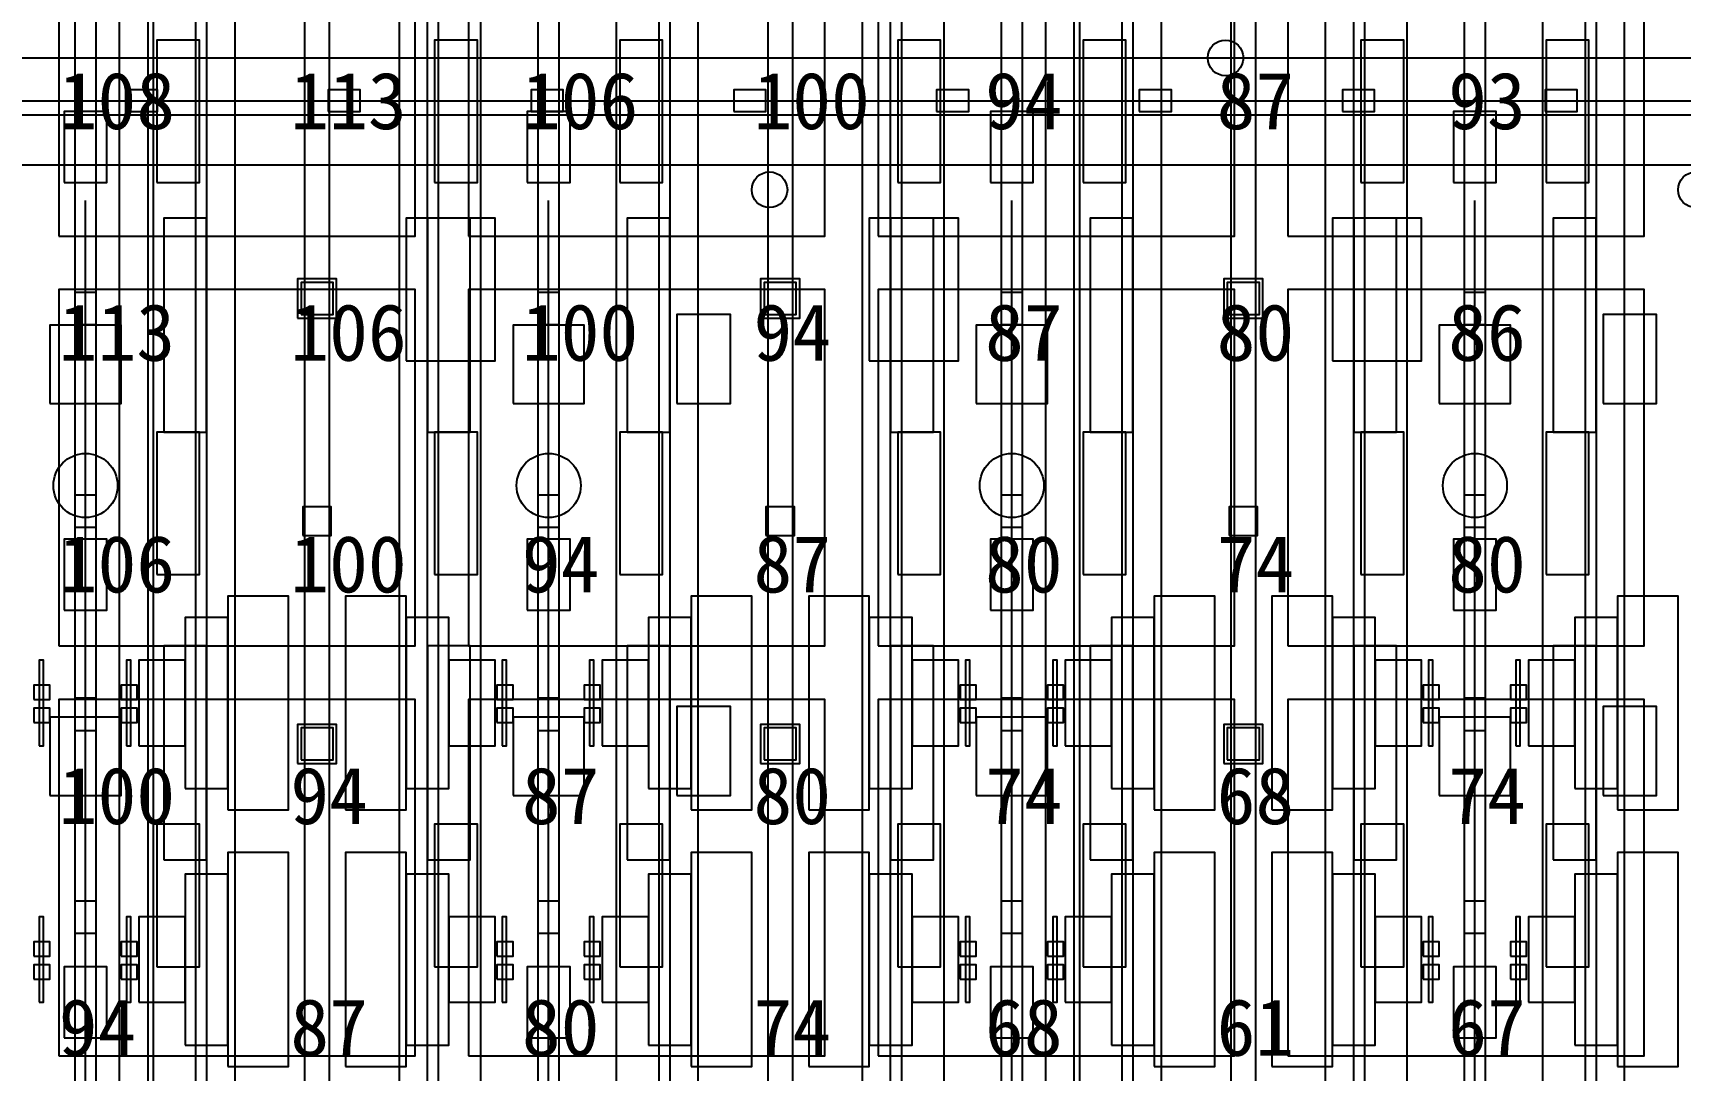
# Model space of a CAD drawing. Header units: metres. Extents: x -1640 to 1560, y -268 to 2338.
# Drawn here: x -119.22 to -72.99, y 2013.1 to 2042.2 of the extents above; entities that cross this region are included whole.
import ezdxf

# ---------------------------------------------------------------- set-up
doc = ezdxf.new("R2010")
doc.units = ezdxf.units.M
for name, color, linetype in [('1F_CHL', 4, 'Continuous'), ('1F_EHS_EXTINGUISHER_HYDRANT_CABINET_CONCEPT', 1, 'Continuous'), ('1F_PUMP', 2, 'Continuous'), ('1F_SCR', 3, 'Continuous'), ('1F_STRUCT_COLUMN', 8, 'Continuous'), ('2F_CSF_LATERAL_RACK_CONCEPT', 9, 'Continuous'), ('2F_RFG', 5, 'Continuous'), ('2F_STRUCT_COLUMN', 8, 'Continuous'), ('2F_VMB', 6, 'Continuous'), ('3F_CLEANROOM_OVERHEAD_PIPE_DUCT_CONCEPT', 9, 'Continuous'), ('3F_EHS_EGRESS_DIST_M', 2, 'Continuous'), ('3F_EHS_EXTINGUISHER_HYDRANT_CABINET_CONCEPT', 1, 'Continuous'), ('3F_EHS_GAS_DETECTOR', 6, 'Continuous'), ('3F_ETCH', 2, 'Continuous'), ('3F_FOUP', 5, 'Continuous'), ('3F_OHT', 9, 'Continuous'), ('3F_OHTV', 1, 'Continuous'), ('3F_STK', 3, 'Continuous'), ('3F_STRUCT_COLUMN', 8, 'Continuous'), ('3F_TBAR', 6, 'Continuous'), ('4F_FFU', 1, 'Continuous'), ('4F_STRUCT_PLENUM_TRUSS_CONCEPT', 9, 'Continuous'), ('5F_CHL', 4, 'Continuous'), ('5F_EHS_EXTINGUISHER_HYDRANT_CABINET_CONCEPT', 1, 'Continuous'), ('5F_PUMP', 2, 'Continuous'), ('5F_SCR', 3, 'Continuous'), ('5F_STRUCT_COLUMN', 8, 'Continuous'), ('6F_CSF_LATERAL_RACK_CONCEPT', 9, 'Continuous'), ('6F_RFG', 5, 'Continuous'), ('6F_STRUCT_COLUMN', 8, 'Continuous'), ('6F_VMB', 6, 'Continuous'), ('7F_CLEANROOM_OVERHEAD_PIPE_DUCT_CONCEPT', 9, 'Continuous'), ('7F_EHS_EGRESS_DIST_M', 2, 'Continuous'), ('7F_EHS_EXTINGUISHER_HYDRANT_CABINET_CONCEPT', 1, 'Continuous'), ('7F_EHS_GAS_DETECTOR', 6, 'Continuous'), ('7F_ETCH', 2, 'Continuous'), ('7F_FOUP', 5, 'Continuous'), ('7F_OHT', 9, 'Continuous'), ('7F_OHTV', 1, 'Continuous'), ('7F_STK', 3, 'Continuous'), ('7F_STRUCT_COLUMN', 8, 'Continuous'), ('7F_TBAR', 6, 'Continuous'), ('8F_FFU', 1, 'Continuous'), ('8F_STRUCT_PLENUM_TRUSS_CONCEPT', 9, 'Continuous'), ('EHS_TREATED_EXHAUST', 30, 'Continuous'), ('UTIL_GAS.BULK_CONCEPT', 2, 'Continuous'), ('UTIL_PCW.R_CONCEPT', 1, 'Continuous'), ('UTIL_PCW.S_CONCEPT', 6, 'Continuous')]:
    doc.layers.add(name, color=color, linetype=linetype)

msp = doc.modelspace()

# ---------------------------------------------------------------- linework, layer by layer
at = {"layer": '1F_CHL'}
for points in [[(-101.15, 2031.8), (-99.65, 2031.8), (-99.65, 2034.3), (-101.15, 2034.3)], [(-75.15, 2031.8), (-73.65, 2031.8), (-73.65, 2034.3), (-75.15, 2034.3)], [(-101.15, 2020.8), (-99.65, 2020.8), (-99.65, 2023.3), (-101.15, 2023.3)], [(-75.15, 2020.8), (-73.65, 2020.8), (-73.65, 2023.3), (-75.15, 2023.3)]]:
    msp.add_lwpolyline(points, close=True, dxfattribs=at)
at = {"layer": '1F_EHS_EXTINGUISHER_HYDRANT_CABINET_CONCEPT'}
msp.add_circle((-85.75, 2041.5), 0.5, dxfattribs=at)
at = {"layer": '1F_PUMP'}
for points in [[(-115.75, 2038), (-114.55, 2038), (-114.55, 2042), (-115.75, 2042)], [(-107.95, 2038), (-106.75, 2038), (-106.75, 2042), (-107.95, 2042)], [(-102.75, 2038), (-101.55, 2038), (-101.55, 2042), (-102.75, 2042)], [(-94.95, 2038), (-93.75, 2038), (-93.75, 2042), (-94.95, 2042)], [(-89.75, 2038), (-88.55, 2038), (-88.55, 2042), (-89.75, 2042)], [(-81.95, 2038), (-80.75, 2038), (-80.75, 2042), (-81.95, 2042)], [(-76.75, 2038), (-75.55, 2038), (-75.55, 2042), (-76.75, 2042)], [(-115.75, 2027), (-114.55, 2027), (-114.55, 2031), (-115.75, 2031)], [(-107.95, 2027), (-106.75, 2027), (-106.75, 2031), (-107.95, 2031)], [(-102.75, 2027), (-101.55, 2027), (-101.55, 2031), (-102.75, 2031)], [(-94.95, 2027), (-93.75, 2027), (-93.75, 2031), (-94.95, 2031)], [(-89.75, 2027), (-88.55, 2027), (-88.55, 2031), (-89.75, 2031)], [(-81.95, 2027), (-80.75, 2027), (-80.75, 2031), (-81.95, 2031)], [(-76.75, 2027), (-75.55, 2027), (-75.55, 2031), (-76.75, 2031)], [(-115.75, 2016), (-114.55, 2016), (-114.55, 2020), (-115.75, 2020)], [(-107.95, 2016), (-106.75, 2016), (-106.75, 2020), (-107.95, 2020)], [(-102.75, 2016), (-101.55, 2016), (-101.55, 2020), (-102.75, 2020)], [(-94.95, 2016), (-93.75, 2016), (-93.75, 2020), (-94.95, 2020)], [(-89.75, 2016), (-88.55, 2016), (-88.55, 2020), (-89.75, 2020)], [(-81.95, 2016), (-80.75, 2016), (-80.75, 2020), (-81.95, 2020)], [(-76.75, 2016), (-75.55, 2016), (-75.55, 2020), (-76.75, 2020)]]:
    msp.add_lwpolyline(points, close=True, dxfattribs=at)
at = {"layer": '1F_SCR'}
for points in [[(-118.75, 2031.8), (-116.75, 2031.8), (-116.75, 2034), (-118.75, 2034)], [(-105.75, 2031.8), (-103.75, 2031.8), (-103.75, 2034), (-105.75, 2034)], [(-92.75, 2031.8), (-90.75, 2031.8), (-90.75, 2034), (-92.75, 2034)], [(-79.75, 2031.8), (-77.75, 2031.8), (-77.75, 2034), (-79.75, 2034)], [(-118.75, 2020.8), (-116.75, 2020.8), (-116.75, 2023), (-118.75, 2023)], [(-105.75, 2020.8), (-103.75, 2020.8), (-103.75, 2023), (-105.75, 2023)], [(-92.75, 2020.8), (-90.75, 2020.8), (-90.75, 2023), (-92.75, 2023)], [(-79.75, 2020.8), (-77.75, 2020.8), (-77.75, 2023), (-79.75, 2023)]]:
    msp.add_lwpolyline(points, close=True, dxfattribs=at)
at = {"layer": '1F_STRUCT_COLUMN'}
for points in [[(-111.8, 2034.2), (-110.7, 2034.2), (-110.7, 2035.3), (-111.8, 2035.3)], [(-98.8, 2034.2), (-97.7, 2034.2), (-97.7, 2035.3), (-98.8, 2035.3)], [(-85.8, 2034.2), (-84.7, 2034.2), (-84.7, 2035.3), (-85.8, 2035.3)], [(-111.8, 2021.7), (-110.7, 2021.7), (-110.7, 2022.8), (-111.8, 2022.8)], [(-98.8, 2021.7), (-97.7, 2021.7), (-97.7, 2022.8), (-98.8, 2022.8)], [(-85.8, 2021.7), (-84.7, 2021.7), (-84.7, 2022.8), (-85.8, 2022.8)]]:
    msp.add_lwpolyline(points, close=True, dxfattribs=at)
at = {"layer": '2F_CSF_LATERAL_RACK_CONCEPT'}
for points in [[(-114.35, 1970), (-113.55, 1970), (-113.55, 2113), (-114.35, 2113)], [(-108.95, 1970), (-108.15, 1970), (-108.15, 2113), (-108.95, 2113)], [(-101.35, 1970), (-100.55, 1970), (-100.55, 2113), (-101.35, 2113)], [(-95.95, 1970), (-95.15, 1970), (-95.15, 2113), (-95.95, 2113)], [(-88.35, 1970), (-87.55, 1970), (-87.55, 2113), (-88.35, 2113)], [(-82.95, 1970), (-82.15, 1970), (-82.15, 2113), (-82.95, 2113)], [(-75.35, 1970), (-74.55, 1970), (-74.55, 2113), (-75.35, 2113)]]:
    msp.add_lwpolyline(points, close=True, dxfattribs=at)
at = {"layer": '2F_RFG'}
for points in [[(-115.55, 2031), (-114.35, 2031), (-114.35, 2037), (-115.55, 2037)], [(-108.15, 2031), (-106.95, 2031), (-106.95, 2037), (-108.15, 2037)], [(-102.55, 2031), (-101.35, 2031), (-101.35, 2037), (-102.55, 2037)], [(-95.15, 2031), (-93.95, 2031), (-93.95, 2037), (-95.15, 2037)], [(-89.55, 2031), (-88.35, 2031), (-88.35, 2037), (-89.55, 2037)], [(-82.15, 2031), (-80.95, 2031), (-80.95, 2037), (-82.15, 2037)], [(-76.55, 2031), (-75.35, 2031), (-75.35, 2037), (-76.55, 2037)], [(-115.55, 2019), (-114.35, 2019), (-114.35, 2025), (-115.55, 2025)], [(-108.15, 2019), (-106.95, 2019), (-106.95, 2025), (-108.15, 2025)], [(-102.55, 2019), (-101.35, 2019), (-101.35, 2025), (-102.55, 2025)], [(-95.15, 2019), (-93.95, 2019), (-93.95, 2025), (-95.15, 2025)], [(-89.55, 2019), (-88.35, 2019), (-88.35, 2025), (-89.55, 2025)], [(-82.15, 2019), (-80.95, 2019), (-80.95, 2025), (-82.15, 2025)], [(-76.55, 2019), (-75.35, 2019), (-75.35, 2025), (-76.55, 2025)]]:
    msp.add_lwpolyline(points, close=True, dxfattribs=at)
at = {"layer": '2F_STRUCT_COLUMN'}
for points in [[(-111.7, 2034.3), (-110.8, 2034.3), (-110.8, 2035.2), (-111.7, 2035.2)], [(-98.7, 2034.3), (-97.8, 2034.3), (-97.8, 2035.2), (-98.7, 2035.2)], [(-85.7, 2034.3), (-84.8, 2034.3), (-84.8, 2035.2), (-85.7, 2035.2)], [(-111.7, 2021.8), (-110.8, 2021.8), (-110.8, 2022.7), (-111.7, 2022.7)], [(-98.7, 2021.8), (-97.8, 2021.8), (-97.8, 2022.7), (-98.7, 2022.7)], [(-85.7, 2021.8), (-84.8, 2021.8), (-84.8, 2022.7), (-85.7, 2022.7)]]:
    msp.add_lwpolyline(points, close=True, dxfattribs=at)
at = {"layer": '2F_VMB'}
for points in [[(-118.35, 2038), (-117.15, 2038), (-117.15, 2040), (-118.35, 2040)], [(-105.35, 2038), (-104.15, 2038), (-104.15, 2040), (-105.35, 2040)], [(-92.35, 2038), (-91.15, 2038), (-91.15, 2040), (-92.35, 2040)], [(-79.35, 2038), (-78.15, 2038), (-78.15, 2040), (-79.35, 2040)], [(-118.35, 2026), (-117.15, 2026), (-117.15, 2028), (-118.35, 2028)], [(-105.35, 2026), (-104.15, 2026), (-104.15, 2028), (-105.35, 2028)], [(-92.35, 2026), (-91.15, 2026), (-91.15, 2028), (-92.35, 2028)], [(-79.35, 2026), (-78.15, 2026), (-78.15, 2028), (-79.35, 2028)], [(-118.35, 2014), (-117.15, 2014), (-117.15, 2016), (-118.35, 2016)], [(-105.35, 2014), (-104.15, 2014), (-104.15, 2016), (-105.35, 2016)], [(-92.35, 2014), (-91.15, 2014), (-91.15, 2016), (-92.35, 2016)], [(-79.35, 2014), (-78.15, 2014), (-78.15, 2016), (-79.35, 2016)]]:
    msp.add_lwpolyline(points, close=True, dxfattribs=at)
at = {"layer": '3F_CLEANROOM_OVERHEAD_PIPE_DUCT_CONCEPT'}
for points in [[(-115.85, 1969), (-114.65, 1969), (-114.65, 2114), (-115.85, 2114)], [(-107.85, 1969), (-106.65, 1969), (-106.65, 2114), (-107.85, 2114)], [(-102.85, 1969), (-101.65, 1969), (-101.65, 2114), (-102.85, 2114)], [(-94.85, 1969), (-93.65, 1969), (-93.65, 2114), (-94.85, 2114)], [(-89.85, 1969), (-88.65, 1969), (-88.65, 2114), (-89.85, 2114)], [(-81.85, 1969), (-80.65, 1969), (-80.65, 2114), (-81.85, 2114)], [(-76.85, 1969), (-75.65, 1969), (-75.65, 2114), (-76.85, 2114)]]:
    msp.add_lwpolyline(points, close=True, dxfattribs=at)
at = {"layer": '3F_EHS_EXTINGUISHER_HYDRANT_CABINET_CONCEPT'}
for centre in [(-98.55, 2037.8), (-72.55, 2037.8)]:
    msp.add_circle(centre, 0.5, dxfattribs=at)
at = {"layer": '3F_EHS_GAS_DETECTOR'}
for centre in [(-117.75, 2029.5), (-104.75, 2029.5), (-91.75, 2029.5), (-78.75, 2029.5)]:
    msp.add_circle(centre, 0.9, dxfattribs=at)
at = {"layer": '3F_ETCH'}
for points in [[(-113.75, 2020.4), (-112.05, 2020.4), (-112.05, 2026.4), (-113.75, 2026.4)], [(-110.45, 2020.4), (-108.75, 2020.4), (-108.75, 2026.4), (-110.45, 2026.4)], [(-100.75, 2020.4), (-99.05, 2020.4), (-99.05, 2026.4), (-100.75, 2026.4)], [(-97.45, 2020.4), (-95.75, 2020.4), (-95.75, 2026.4), (-97.45, 2026.4)], [(-87.75, 2020.4), (-86.05, 2020.4), (-86.05, 2026.4), (-87.75, 2026.4)], [(-84.45, 2020.4), (-82.75, 2020.4), (-82.75, 2026.4), (-84.45, 2026.4)], [(-74.75, 2020.4), (-73.05, 2020.4), (-73.05, 2026.4), (-74.75, 2026.4)], [(-114.95, 2021), (-113.75, 2021), (-113.75, 2025.8), (-114.95, 2025.8)], [(-108.75, 2021), (-107.55, 2021), (-107.55, 2025.8), (-108.75, 2025.8)], [(-101.95, 2021), (-100.75, 2021), (-100.75, 2025.8), (-101.95, 2025.8)], [(-95.75, 2021), (-94.55, 2021), (-94.55, 2025.8), (-95.75, 2025.8)], [(-88.95, 2021), (-87.75, 2021), (-87.75, 2025.8), (-88.95, 2025.8)], [(-82.75, 2021), (-81.55, 2021), (-81.55, 2025.8), (-82.75, 2025.8)], [(-75.95, 2021), (-74.75, 2021), (-74.75, 2025.8), (-75.95, 2025.8)], [(-116.25, 2022.2), (-114.95, 2022.2), (-114.95, 2024.6), (-116.25, 2024.6)], [(-107.55, 2022.2), (-106.25, 2022.2), (-106.25, 2024.6), (-107.55, 2024.6)], [(-103.25, 2022.2), (-101.95, 2022.2), (-101.95, 2024.6), (-103.25, 2024.6)], [(-94.55, 2022.2), (-93.25, 2022.2), (-93.25, 2024.6), (-94.55, 2024.6)], [(-90.25, 2022.2), (-88.95, 2022.2), (-88.95, 2024.6), (-90.25, 2024.6)], [(-81.55, 2022.2), (-80.25, 2022.2), (-80.25, 2024.6), (-81.55, 2024.6)], [(-77.25, 2022.2), (-75.95, 2022.2), (-75.95, 2024.6), (-77.25, 2024.6)], [(-113.75, 2013.2), (-112.05, 2013.2), (-112.05, 2019.2), (-113.75, 2019.2)], [(-110.45, 2013.2), (-108.75, 2013.2), (-108.75, 2019.2), (-110.45, 2019.2)], [(-100.75, 2013.2), (-99.05, 2013.2), (-99.05, 2019.2), (-100.75, 2019.2)], [(-97.45, 2013.2), (-95.75, 2013.2), (-95.75, 2019.2), (-97.45, 2019.2)], [(-87.75, 2013.2), (-86.05, 2013.2), (-86.05, 2019.2), (-87.75, 2019.2)], [(-84.45, 2013.2), (-82.75, 2013.2), (-82.75, 2019.2), (-84.45, 2019.2)], [(-74.75, 2013.2), (-73.05, 2013.2), (-73.05, 2019.2), (-74.75, 2019.2)], [(-114.95, 2013.8), (-113.75, 2013.8), (-113.75, 2018.6), (-114.95, 2018.6)], [(-108.75, 2013.8), (-107.55, 2013.8), (-107.55, 2018.6), (-108.75, 2018.6)], [(-101.95, 2013.8), (-100.75, 2013.8), (-100.75, 2018.6), (-101.95, 2018.6)], [(-95.75, 2013.8), (-94.55, 2013.8), (-94.55, 2018.6), (-95.75, 2018.6)], [(-88.95, 2013.8), (-87.75, 2013.8), (-87.75, 2018.6), (-88.95, 2018.6)], [(-82.75, 2013.8), (-81.55, 2013.8), (-81.55, 2018.6), (-82.75, 2018.6)], [(-75.95, 2013.8), (-74.75, 2013.8), (-74.75, 2018.6), (-75.95, 2018.6)], [(-116.25, 2015), (-114.95, 2015), (-114.95, 2017.4), (-116.25, 2017.4)], [(-107.55, 2015), (-106.25, 2015), (-106.25, 2017.4), (-107.55, 2017.4)], [(-103.25, 2015), (-101.95, 2015), (-101.95, 2017.4), (-103.25, 2017.4)], [(-94.55, 2015), (-93.25, 2015), (-93.25, 2017.4), (-94.55, 2017.4)], [(-90.25, 2015), (-88.95, 2015), (-88.95, 2017.4), (-90.25, 2017.4)], [(-81.55, 2015), (-80.25, 2015), (-80.25, 2017.4), (-81.55, 2017.4)], [(-77.25, 2015), (-75.95, 2015), (-75.95, 2017.4), (-77.25, 2017.4)]]:
    msp.add_lwpolyline(points, close=True, dxfattribs=at)
at = {"layer": '3F_FOUP'}
for points in [[(-119.2, 2023.5), (-118.75, 2023.5), (-118.75, 2023.9), (-119.2, 2023.9)], [(-116.75, 2023.5), (-116.3, 2023.5), (-116.3, 2023.9), (-116.75, 2023.9)], [(-106.2, 2023.5), (-105.75, 2023.5), (-105.75, 2023.9), (-106.2, 2023.9)], [(-103.75, 2023.5), (-103.3, 2023.5), (-103.3, 2023.9), (-103.75, 2023.9)], [(-93.2, 2023.5), (-92.75, 2023.5), (-92.75, 2023.9), (-93.2, 2023.9)], [(-90.75, 2023.5), (-90.3, 2023.5), (-90.3, 2023.9), (-90.75, 2023.9)], [(-80.2, 2023.5), (-79.75, 2023.5), (-79.75, 2023.9), (-80.2, 2023.9)], [(-77.75, 2023.5), (-77.3, 2023.5), (-77.3, 2023.9), (-77.75, 2023.9)], [(-119.2, 2022.85), (-118.75, 2022.85), (-118.75, 2023.25), (-119.2, 2023.25)], [(-116.75, 2022.85), (-116.3, 2022.85), (-116.3, 2023.25), (-116.75, 2023.25)], [(-106.2, 2022.85), (-105.75, 2022.85), (-105.75, 2023.25), (-106.2, 2023.25)], [(-103.75, 2022.85), (-103.3, 2022.85), (-103.3, 2023.25), (-103.75, 2023.25)], [(-93.2, 2022.85), (-92.75, 2022.85), (-92.75, 2023.25), (-93.2, 2023.25)], [(-90.75, 2022.85), (-90.3, 2022.85), (-90.3, 2023.25), (-90.75, 2023.25)], [(-80.2, 2022.85), (-79.75, 2022.85), (-79.75, 2023.25), (-80.2, 2023.25)], [(-77.75, 2022.85), (-77.3, 2022.85), (-77.3, 2023.25), (-77.75, 2023.25)], [(-119.2, 2016.3), (-118.75, 2016.3), (-118.75, 2016.7), (-119.2, 2016.7)], [(-116.75, 2016.3), (-116.3, 2016.3), (-116.3, 2016.7), (-116.75, 2016.7)], [(-106.2, 2016.3), (-105.75, 2016.3), (-105.75, 2016.7), (-106.2, 2016.7)], [(-103.75, 2016.3), (-103.3, 2016.3), (-103.3, 2016.7), (-103.75, 2016.7)], [(-93.2, 2016.3), (-92.75, 2016.3), (-92.75, 2016.7), (-93.2, 2016.7)], [(-90.75, 2016.3), (-90.3, 2016.3), (-90.3, 2016.7), (-90.75, 2016.7)], [(-80.2, 2016.3), (-79.75, 2016.3), (-79.75, 2016.7), (-80.2, 2016.7)], [(-77.75, 2016.3), (-77.3, 2016.3), (-77.3, 2016.7), (-77.75, 2016.7)], [(-119.2, 2015.65), (-118.75, 2015.65), (-118.75, 2016.05), (-119.2, 2016.05)], [(-116.75, 2015.65), (-116.3, 2015.65), (-116.3, 2016.05), (-116.75, 2016.05)], [(-106.2, 2015.65), (-105.75, 2015.65), (-105.75, 2016.05), (-106.2, 2016.05)], [(-103.75, 2015.65), (-103.3, 2015.65), (-103.3, 2016.05), (-103.75, 2016.05)], [(-93.2, 2015.65), (-92.75, 2015.65), (-92.75, 2016.05), (-93.2, 2016.05)], [(-90.75, 2015.65), (-90.3, 2015.65), (-90.3, 2016.05), (-90.75, 2016.05)], [(-80.2, 2015.65), (-79.75, 2015.65), (-79.75, 2016.05), (-80.2, 2016.05)], [(-77.75, 2015.65), (-77.3, 2015.65), (-77.3, 2016.05), (-77.75, 2016.05)]]:
    msp.add_lwpolyline(points, close=True, dxfattribs=at)
at = {"layer": '3F_OHT'}
for p, q in [((-221.5, 2040.3), (-1, 2040.3)), ((-117.75, 1969), (-117.75, 2037.5)), ((-104.75, 1969), (-104.75, 2037.5)), ((-91.75, 1969), (-91.75, 2037.5)), ((-78.75, 1969), (-78.75, 2037.5))]:
    msp.add_line(p, q, dxfattribs=at)
at = {"layer": '3F_OHTV'}
for points in [[(-116.63, 2040), (-115.73, 2040), (-115.73, 2040.6), (-116.63, 2040.6)], [(-110.94, 2040), (-110.04, 2040), (-110.04, 2040.6), (-110.94, 2040.6)], [(-105.24, 2040), (-104.34, 2040), (-104.34, 2040.6), (-105.24, 2040.6)], [(-99.55, 2040), (-98.65, 2040), (-98.65, 2040.6), (-99.55, 2040.6)], [(-93.86, 2040), (-92.96, 2040), (-92.96, 2040.6), (-93.86, 2040.6)], [(-88.17, 2040), (-87.27, 2040), (-87.27, 2040.6), (-88.17, 2040.6)], [(-82.47, 2040), (-81.57, 2040), (-81.57, 2040.6), (-82.47, 2040.6)], [(-76.78, 2040), (-75.88, 2040), (-75.88, 2040.6), (-76.78, 2040.6)], [(-118.05, 2034.02), (-117.45, 2034.02), (-117.45, 2034.92), (-118.05, 2034.92)], [(-105.05, 2034.02), (-104.45, 2034.02), (-104.45, 2034.92), (-105.05, 2034.92)], [(-92.05, 2034.02), (-91.45, 2034.02), (-91.45, 2034.92), (-92.05, 2034.92)], [(-79.05, 2034.02), (-78.45, 2034.02), (-78.45, 2034.92), (-79.05, 2034.92)], [(-118.05, 2028.33), (-117.45, 2028.33), (-117.45, 2029.23), (-118.05, 2029.23)], [(-105.05, 2028.33), (-104.45, 2028.33), (-104.45, 2029.23), (-105.05, 2029.23)], [(-92.05, 2028.33), (-91.45, 2028.33), (-91.45, 2029.23), (-92.05, 2029.23)], [(-79.05, 2028.33), (-78.45, 2028.33), (-78.45, 2029.23), (-79.05, 2029.23)], [(-118.05, 2022.63), (-117.45, 2022.63), (-117.45, 2023.53), (-118.05, 2023.53)], [(-105.05, 2022.63), (-104.45, 2022.63), (-104.45, 2023.53), (-105.05, 2023.53)], [(-92.05, 2022.63), (-91.45, 2022.63), (-91.45, 2023.53), (-92.05, 2023.53)], [(-79.05, 2022.63), (-78.45, 2022.63), (-78.45, 2023.53), (-79.05, 2023.53)], [(-118.05, 2016.94), (-117.45, 2016.94), (-117.45, 2017.84), (-118.05, 2017.84)], [(-105.05, 2016.94), (-104.45, 2016.94), (-104.45, 2017.84), (-105.05, 2017.84)], [(-92.05, 2016.94), (-91.45, 2016.94), (-91.45, 2017.84), (-92.05, 2017.84)], [(-79.05, 2016.94), (-78.45, 2016.94), (-78.45, 2017.84), (-79.05, 2017.84)]]:
    msp.add_lwpolyline(points, close=True, dxfattribs=at)
at = {"layer": '3F_STK'}
for points in [[(-108.75, 2033), (-106.25, 2033), (-106.25, 2037), (-108.75, 2037)], [(-95.75, 2033), (-93.25, 2033), (-93.25, 2037), (-95.75, 2037)], [(-82.75, 2033), (-80.25, 2033), (-80.25, 2037), (-82.75, 2037)]]:
    msp.add_lwpolyline(points, close=True, dxfattribs=at)
at = {"layer": '3F_STRUCT_COLUMN'}
for points in [[(-111.65, 2028.1), (-110.85, 2028.1), (-110.85, 2028.9), (-111.65, 2028.9)], [(-98.65, 2028.1), (-97.85, 2028.1), (-97.85, 2028.9), (-98.65, 2028.9)], [(-85.65, 2028.1), (-84.85, 2028.1), (-84.85, 2028.9), (-85.65, 2028.9)]]:
    msp.add_lwpolyline(points, close=True, dxfattribs=at)
at = {"layer": '3F_TBAR'}
for points in [[(-119.05, 2022.2), (-118.93, 2022.2), (-118.93, 2024.6), (-119.05, 2024.6)], [(-116.6, 2022.2), (-116.48, 2022.2), (-116.48, 2024.6), (-116.6, 2024.6)], [(-106.05, 2022.2), (-105.93, 2022.2), (-105.93, 2024.6), (-106.05, 2024.6)], [(-103.6, 2022.2), (-103.48, 2022.2), (-103.48, 2024.6), (-103.6, 2024.6)], [(-93.05, 2022.2), (-92.93, 2022.2), (-92.93, 2024.6), (-93.05, 2024.6)], [(-90.6, 2022.2), (-90.48, 2022.2), (-90.48, 2024.6), (-90.6, 2024.6)], [(-80.05, 2022.2), (-79.93, 2022.2), (-79.93, 2024.6), (-80.05, 2024.6)], [(-77.6, 2022.2), (-77.48, 2022.2), (-77.48, 2024.6), (-77.6, 2024.6)], [(-119.05, 2015), (-118.93, 2015), (-118.93, 2017.4), (-119.05, 2017.4)], [(-116.6, 2015), (-116.48, 2015), (-116.48, 2017.4), (-116.6, 2017.4)], [(-106.05, 2015), (-105.93, 2015), (-105.93, 2017.4), (-106.05, 2017.4)], [(-103.6, 2015), (-103.48, 2015), (-103.48, 2017.4), (-103.6, 2017.4)], [(-93.05, 2015), (-92.93, 2015), (-92.93, 2017.4), (-93.05, 2017.4)], [(-90.6, 2015), (-90.48, 2015), (-90.48, 2017.4), (-90.6, 2017.4)], [(-80.05, 2015), (-79.93, 2015), (-79.93, 2017.4), (-80.05, 2017.4)], [(-77.6, 2015), (-77.48, 2015), (-77.48, 2017.4), (-77.6, 2017.4)]]:
    msp.add_lwpolyline(points, close=True, dxfattribs=at)
at = {"layer": '4F_FFU'}
for points in [[(-118.5, 2036.5), (-108.5, 2036.5), (-108.5, 2046.5), (-118.5, 2046.5)], [(-107, 2036.5), (-97, 2036.5), (-97, 2046.5), (-107, 2046.5)], [(-95.5, 2036.5), (-85.5, 2036.5), (-85.5, 2046.5), (-95.5, 2046.5)], [(-84, 2036.5), (-74, 2036.5), (-74, 2046.5), (-84, 2046.5)], [(-118.5, 2025), (-108.5, 2025), (-108.5, 2035), (-118.5, 2035)], [(-107, 2025), (-97, 2025), (-97, 2035), (-107, 2035)], [(-95.5, 2025), (-85.5, 2025), (-85.5, 2035), (-95.5, 2035)], [(-84, 2025), (-74, 2025), (-74, 2035), (-84, 2035)], [(-118.5, 2013.5), (-108.5, 2013.5), (-108.5, 2023.5), (-118.5, 2023.5)], [(-107, 2013.5), (-97, 2013.5), (-97, 2023.5), (-107, 2023.5)], [(-95.5, 2013.5), (-85.5, 2013.5), (-85.5, 2023.5), (-95.5, 2023.5)], [(-84, 2013.5), (-74, 2013.5), (-74, 2023.5), (-84, 2023.5)]]:
    msp.add_lwpolyline(points, close=True, dxfattribs=at)
at = {"layer": '4F_STRUCT_PLENUM_TRUSS_CONCEPT'}
for points in [[(-111.6, 1966), (-110.9, 1966), (-110.9, 2117), (-111.6, 2117)], [(-98.6, 1966), (-97.9, 1966), (-97.9, 2117), (-98.6, 2117)], [(-85.6, 1966), (-84.9, 1966), (-84.9, 2117), (-85.6, 2117)]]:
    msp.add_lwpolyline(points, close=True, dxfattribs=at)
at = {"layer": '5F_CHL'}
for points in [[(-101.15, 2031.8), (-99.65, 2031.8), (-99.65, 2034.3), (-101.15, 2034.3)], [(-75.15, 2031.8), (-73.65, 2031.8), (-73.65, 2034.3), (-75.15, 2034.3)], [(-101.15, 2020.8), (-99.65, 2020.8), (-99.65, 2023.3), (-101.15, 2023.3)], [(-75.15, 2020.8), (-73.65, 2020.8), (-73.65, 2023.3), (-75.15, 2023.3)]]:
    msp.add_lwpolyline(points, close=True, dxfattribs=at)
at = {"layer": '5F_EHS_EXTINGUISHER_HYDRANT_CABINET_CONCEPT'}
msp.add_circle((-85.75, 2041.5), 0.5, dxfattribs=at)
at = {"layer": '5F_PUMP'}
for points in [[(-115.75, 2038), (-114.55, 2038), (-114.55, 2042), (-115.75, 2042)], [(-107.95, 2038), (-106.75, 2038), (-106.75, 2042), (-107.95, 2042)], [(-102.75, 2038), (-101.55, 2038), (-101.55, 2042), (-102.75, 2042)], [(-94.95, 2038), (-93.75, 2038), (-93.75, 2042), (-94.95, 2042)], [(-89.75, 2038), (-88.55, 2038), (-88.55, 2042), (-89.75, 2042)], [(-81.95, 2038), (-80.75, 2038), (-80.75, 2042), (-81.95, 2042)], [(-76.75, 2038), (-75.55, 2038), (-75.55, 2042), (-76.75, 2042)], [(-115.75, 2027), (-114.55, 2027), (-114.55, 2031), (-115.75, 2031)], [(-107.95, 2027), (-106.75, 2027), (-106.75, 2031), (-107.95, 2031)], [(-102.75, 2027), (-101.55, 2027), (-101.55, 2031), (-102.75, 2031)], [(-94.95, 2027), (-93.75, 2027), (-93.75, 2031), (-94.95, 2031)], [(-89.75, 2027), (-88.55, 2027), (-88.55, 2031), (-89.75, 2031)], [(-81.95, 2027), (-80.75, 2027), (-80.75, 2031), (-81.95, 2031)], [(-76.75, 2027), (-75.55, 2027), (-75.55, 2031), (-76.75, 2031)], [(-115.75, 2016), (-114.55, 2016), (-114.55, 2020), (-115.75, 2020)], [(-107.95, 2016), (-106.75, 2016), (-106.75, 2020), (-107.95, 2020)], [(-102.75, 2016), (-101.55, 2016), (-101.55, 2020), (-102.75, 2020)], [(-94.95, 2016), (-93.75, 2016), (-93.75, 2020), (-94.95, 2020)], [(-89.75, 2016), (-88.55, 2016), (-88.55, 2020), (-89.75, 2020)], [(-81.95, 2016), (-80.75, 2016), (-80.75, 2020), (-81.95, 2020)], [(-76.75, 2016), (-75.55, 2016), (-75.55, 2020), (-76.75, 2020)]]:
    msp.add_lwpolyline(points, close=True, dxfattribs=at)
at = {"layer": '5F_SCR'}
for points in [[(-118.75, 2031.8), (-116.75, 2031.8), (-116.75, 2034), (-118.75, 2034)], [(-105.75, 2031.8), (-103.75, 2031.8), (-103.75, 2034), (-105.75, 2034)], [(-92.75, 2031.8), (-90.75, 2031.8), (-90.75, 2034), (-92.75, 2034)], [(-79.75, 2031.8), (-77.75, 2031.8), (-77.75, 2034), (-79.75, 2034)], [(-118.75, 2020.8), (-116.75, 2020.8), (-116.75, 2023), (-118.75, 2023)], [(-105.75, 2020.8), (-103.75, 2020.8), (-103.75, 2023), (-105.75, 2023)], [(-92.75, 2020.8), (-90.75, 2020.8), (-90.75, 2023), (-92.75, 2023)], [(-79.75, 2020.8), (-77.75, 2020.8), (-77.75, 2023), (-79.75, 2023)]]:
    msp.add_lwpolyline(points, close=True, dxfattribs=at)
at = {"layer": '5F_STRUCT_COLUMN'}
for points in [[(-111.8, 2034.2), (-110.7, 2034.2), (-110.7, 2035.3), (-111.8, 2035.3)], [(-98.8, 2034.2), (-97.7, 2034.2), (-97.7, 2035.3), (-98.8, 2035.3)], [(-85.8, 2034.2), (-84.7, 2034.2), (-84.7, 2035.3), (-85.8, 2035.3)], [(-111.8, 2021.7), (-110.7, 2021.7), (-110.7, 2022.8), (-111.8, 2022.8)], [(-98.8, 2021.7), (-97.7, 2021.7), (-97.7, 2022.8), (-98.8, 2022.8)], [(-85.8, 2021.7), (-84.7, 2021.7), (-84.7, 2022.8), (-85.8, 2022.8)]]:
    msp.add_lwpolyline(points, close=True, dxfattribs=at)
at = {"layer": '6F_CSF_LATERAL_RACK_CONCEPT'}
for points in [[(-114.35, 1970), (-113.55, 1970), (-113.55, 2113), (-114.35, 2113)], [(-108.95, 1970), (-108.15, 1970), (-108.15, 2113), (-108.95, 2113)], [(-101.35, 1970), (-100.55, 1970), (-100.55, 2113), (-101.35, 2113)], [(-95.95, 1970), (-95.15, 1970), (-95.15, 2113), (-95.95, 2113)], [(-88.35, 1970), (-87.55, 1970), (-87.55, 2113), (-88.35, 2113)], [(-82.95, 1970), (-82.15, 1970), (-82.15, 2113), (-82.95, 2113)], [(-75.35, 1970), (-74.55, 1970), (-74.55, 2113), (-75.35, 2113)]]:
    msp.add_lwpolyline(points, close=True, dxfattribs=at)
at = {"layer": '6F_RFG'}
for points in [[(-115.55, 2031), (-114.35, 2031), (-114.35, 2037), (-115.55, 2037)], [(-108.15, 2031), (-106.95, 2031), (-106.95, 2037), (-108.15, 2037)], [(-102.55, 2031), (-101.35, 2031), (-101.35, 2037), (-102.55, 2037)], [(-95.15, 2031), (-93.95, 2031), (-93.95, 2037), (-95.15, 2037)], [(-89.55, 2031), (-88.35, 2031), (-88.35, 2037), (-89.55, 2037)], [(-82.15, 2031), (-80.95, 2031), (-80.95, 2037), (-82.15, 2037)], [(-76.55, 2031), (-75.35, 2031), (-75.35, 2037), (-76.55, 2037)], [(-115.55, 2019), (-114.35, 2019), (-114.35, 2025), (-115.55, 2025)], [(-108.15, 2019), (-106.95, 2019), (-106.95, 2025), (-108.15, 2025)], [(-102.55, 2019), (-101.35, 2019), (-101.35, 2025), (-102.55, 2025)], [(-95.15, 2019), (-93.95, 2019), (-93.95, 2025), (-95.15, 2025)], [(-89.55, 2019), (-88.35, 2019), (-88.35, 2025), (-89.55, 2025)], [(-82.15, 2019), (-80.95, 2019), (-80.95, 2025), (-82.15, 2025)], [(-76.55, 2019), (-75.35, 2019), (-75.35, 2025), (-76.55, 2025)]]:
    msp.add_lwpolyline(points, close=True, dxfattribs=at)
at = {"layer": '6F_STRUCT_COLUMN'}
for points in [[(-111.7, 2034.3), (-110.8, 2034.3), (-110.8, 2035.2), (-111.7, 2035.2)], [(-98.7, 2034.3), (-97.8, 2034.3), (-97.8, 2035.2), (-98.7, 2035.2)], [(-85.7, 2034.3), (-84.8, 2034.3), (-84.8, 2035.2), (-85.7, 2035.2)], [(-111.7, 2021.8), (-110.8, 2021.8), (-110.8, 2022.7), (-111.7, 2022.7)], [(-98.7, 2021.8), (-97.8, 2021.8), (-97.8, 2022.7), (-98.7, 2022.7)], [(-85.7, 2021.8), (-84.8, 2021.8), (-84.8, 2022.7), (-85.7, 2022.7)]]:
    msp.add_lwpolyline(points, close=True, dxfattribs=at)
at = {"layer": '6F_VMB'}
for points in [[(-118.35, 2038), (-117.15, 2038), (-117.15, 2040), (-118.35, 2040)], [(-105.35, 2038), (-104.15, 2038), (-104.15, 2040), (-105.35, 2040)], [(-92.35, 2038), (-91.15, 2038), (-91.15, 2040), (-92.35, 2040)], [(-79.35, 2038), (-78.15, 2038), (-78.15, 2040), (-79.35, 2040)], [(-118.35, 2026), (-117.15, 2026), (-117.15, 2028), (-118.35, 2028)], [(-105.35, 2026), (-104.15, 2026), (-104.15, 2028), (-105.35, 2028)], [(-92.35, 2026), (-91.15, 2026), (-91.15, 2028), (-92.35, 2028)], [(-79.35, 2026), (-78.15, 2026), (-78.15, 2028), (-79.35, 2028)], [(-118.35, 2014), (-117.15, 2014), (-117.15, 2016), (-118.35, 2016)], [(-105.35, 2014), (-104.15, 2014), (-104.15, 2016), (-105.35, 2016)], [(-92.35, 2014), (-91.15, 2014), (-91.15, 2016), (-92.35, 2016)], [(-79.35, 2014), (-78.15, 2014), (-78.15, 2016), (-79.35, 2016)]]:
    msp.add_lwpolyline(points, close=True, dxfattribs=at)
at = {"layer": '7F_CLEANROOM_OVERHEAD_PIPE_DUCT_CONCEPT'}
for points in [[(-115.85, 1969), (-114.65, 1969), (-114.65, 2114), (-115.85, 2114)], [(-107.85, 1969), (-106.65, 1969), (-106.65, 2114), (-107.85, 2114)], [(-102.85, 1969), (-101.65, 1969), (-101.65, 2114), (-102.85, 2114)], [(-94.85, 1969), (-93.65, 1969), (-93.65, 2114), (-94.85, 2114)], [(-89.85, 1969), (-88.65, 1969), (-88.65, 2114), (-89.85, 2114)], [(-81.85, 1969), (-80.65, 1969), (-80.65, 2114), (-81.85, 2114)], [(-76.85, 1969), (-75.65, 1969), (-75.65, 2114), (-76.85, 2114)]]:
    msp.add_lwpolyline(points, close=True, dxfattribs=at)
at = {"layer": '7F_EHS_EXTINGUISHER_HYDRANT_CABINET_CONCEPT'}
for centre in [(-98.55, 2037.8), (-72.55, 2037.8)]:
    msp.add_circle(centre, 0.5, dxfattribs=at)
at = {"layer": '7F_EHS_GAS_DETECTOR'}
for centre in [(-117.75, 2029.5), (-104.75, 2029.5), (-91.75, 2029.5), (-78.75, 2029.5)]:
    msp.add_circle(centre, 0.9, dxfattribs=at)
at = {"layer": '7F_ETCH'}
for points in [[(-113.75, 2020.4), (-112.05, 2020.4), (-112.05, 2026.4), (-113.75, 2026.4)], [(-110.45, 2020.4), (-108.75, 2020.4), (-108.75, 2026.4), (-110.45, 2026.4)], [(-100.75, 2020.4), (-99.05, 2020.4), (-99.05, 2026.4), (-100.75, 2026.4)], [(-97.45, 2020.4), (-95.75, 2020.4), (-95.75, 2026.4), (-97.45, 2026.4)], [(-87.75, 2020.4), (-86.05, 2020.4), (-86.05, 2026.4), (-87.75, 2026.4)], [(-84.45, 2020.4), (-82.75, 2020.4), (-82.75, 2026.4), (-84.45, 2026.4)], [(-74.75, 2020.4), (-73.05, 2020.4), (-73.05, 2026.4), (-74.75, 2026.4)], [(-114.95, 2021), (-113.75, 2021), (-113.75, 2025.8), (-114.95, 2025.8)], [(-108.75, 2021), (-107.55, 2021), (-107.55, 2025.8), (-108.75, 2025.8)], [(-101.95, 2021), (-100.75, 2021), (-100.75, 2025.8), (-101.95, 2025.8)], [(-95.75, 2021), (-94.55, 2021), (-94.55, 2025.8), (-95.75, 2025.8)], [(-88.95, 2021), (-87.75, 2021), (-87.75, 2025.8), (-88.95, 2025.8)], [(-82.75, 2021), (-81.55, 2021), (-81.55, 2025.8), (-82.75, 2025.8)], [(-75.95, 2021), (-74.75, 2021), (-74.75, 2025.8), (-75.95, 2025.8)], [(-116.25, 2022.2), (-114.95, 2022.2), (-114.95, 2024.6), (-116.25, 2024.6)], [(-107.55, 2022.2), (-106.25, 2022.2), (-106.25, 2024.6), (-107.55, 2024.6)], [(-103.25, 2022.2), (-101.95, 2022.2), (-101.95, 2024.6), (-103.25, 2024.6)], [(-94.55, 2022.2), (-93.25, 2022.2), (-93.25, 2024.6), (-94.55, 2024.6)], [(-90.25, 2022.2), (-88.95, 2022.2), (-88.95, 2024.6), (-90.25, 2024.6)], [(-81.55, 2022.2), (-80.25, 2022.2), (-80.25, 2024.6), (-81.55, 2024.6)], [(-77.25, 2022.2), (-75.95, 2022.2), (-75.95, 2024.6), (-77.25, 2024.6)], [(-113.75, 2013.2), (-112.05, 2013.2), (-112.05, 2019.2), (-113.75, 2019.2)], [(-110.45, 2013.2), (-108.75, 2013.2), (-108.75, 2019.2), (-110.45, 2019.2)], [(-100.75, 2013.2), (-99.05, 2013.2), (-99.05, 2019.2), (-100.75, 2019.2)], [(-97.45, 2013.2), (-95.75, 2013.2), (-95.75, 2019.2), (-97.45, 2019.2)], [(-87.75, 2013.2), (-86.05, 2013.2), (-86.05, 2019.2), (-87.75, 2019.2)], [(-84.45, 2013.2), (-82.75, 2013.2), (-82.75, 2019.2), (-84.45, 2019.2)], [(-74.75, 2013.2), (-73.05, 2013.2), (-73.05, 2019.2), (-74.75, 2019.2)], [(-114.95, 2013.8), (-113.75, 2013.8), (-113.75, 2018.6), (-114.95, 2018.6)], [(-108.75, 2013.8), (-107.55, 2013.8), (-107.55, 2018.6), (-108.75, 2018.6)], [(-101.95, 2013.8), (-100.75, 2013.8), (-100.75, 2018.6), (-101.95, 2018.6)], [(-95.75, 2013.8), (-94.55, 2013.8), (-94.55, 2018.6), (-95.75, 2018.6)], [(-88.95, 2013.8), (-87.75, 2013.8), (-87.75, 2018.6), (-88.95, 2018.6)], [(-82.75, 2013.8), (-81.55, 2013.8), (-81.55, 2018.6), (-82.75, 2018.6)], [(-75.95, 2013.8), (-74.75, 2013.8), (-74.75, 2018.6), (-75.95, 2018.6)], [(-116.25, 2015), (-114.95, 2015), (-114.95, 2017.4), (-116.25, 2017.4)], [(-107.55, 2015), (-106.25, 2015), (-106.25, 2017.4), (-107.55, 2017.4)], [(-103.25, 2015), (-101.95, 2015), (-101.95, 2017.4), (-103.25, 2017.4)], [(-94.55, 2015), (-93.25, 2015), (-93.25, 2017.4), (-94.55, 2017.4)], [(-90.25, 2015), (-88.95, 2015), (-88.95, 2017.4), (-90.25, 2017.4)], [(-81.55, 2015), (-80.25, 2015), (-80.25, 2017.4), (-81.55, 2017.4)], [(-77.25, 2015), (-75.95, 2015), (-75.95, 2017.4), (-77.25, 2017.4)]]:
    msp.add_lwpolyline(points, close=True, dxfattribs=at)
at = {"layer": '7F_FOUP'}
for points in [[(-119.2, 2023.5), (-118.75, 2023.5), (-118.75, 2023.9), (-119.2, 2023.9)], [(-116.75, 2023.5), (-116.3, 2023.5), (-116.3, 2023.9), (-116.75, 2023.9)], [(-106.2, 2023.5), (-105.75, 2023.5), (-105.75, 2023.9), (-106.2, 2023.9)], [(-103.75, 2023.5), (-103.3, 2023.5), (-103.3, 2023.9), (-103.75, 2023.9)], [(-93.2, 2023.5), (-92.75, 2023.5), (-92.75, 2023.9), (-93.2, 2023.9)], [(-90.75, 2023.5), (-90.3, 2023.5), (-90.3, 2023.9), (-90.75, 2023.9)], [(-80.2, 2023.5), (-79.75, 2023.5), (-79.75, 2023.9), (-80.2, 2023.9)], [(-77.75, 2023.5), (-77.3, 2023.5), (-77.3, 2023.9), (-77.75, 2023.9)], [(-119.2, 2022.85), (-118.75, 2022.85), (-118.75, 2023.25), (-119.2, 2023.25)], [(-116.75, 2022.85), (-116.3, 2022.85), (-116.3, 2023.25), (-116.75, 2023.25)], [(-106.2, 2022.85), (-105.75, 2022.85), (-105.75, 2023.25), (-106.2, 2023.25)], [(-103.75, 2022.85), (-103.3, 2022.85), (-103.3, 2023.25), (-103.75, 2023.25)], [(-93.2, 2022.85), (-92.75, 2022.85), (-92.75, 2023.25), (-93.2, 2023.25)], [(-90.75, 2022.85), (-90.3, 2022.85), (-90.3, 2023.25), (-90.75, 2023.25)], [(-80.2, 2022.85), (-79.75, 2022.85), (-79.75, 2023.25), (-80.2, 2023.25)], [(-77.75, 2022.85), (-77.3, 2022.85), (-77.3, 2023.25), (-77.75, 2023.25)], [(-119.2, 2016.3), (-118.75, 2016.3), (-118.75, 2016.7), (-119.2, 2016.7)], [(-116.75, 2016.3), (-116.3, 2016.3), (-116.3, 2016.7), (-116.75, 2016.7)], [(-106.2, 2016.3), (-105.75, 2016.3), (-105.75, 2016.7), (-106.2, 2016.7)], [(-103.75, 2016.3), (-103.3, 2016.3), (-103.3, 2016.7), (-103.75, 2016.7)], [(-93.2, 2016.3), (-92.75, 2016.3), (-92.75, 2016.7), (-93.2, 2016.7)], [(-90.75, 2016.3), (-90.3, 2016.3), (-90.3, 2016.7), (-90.75, 2016.7)], [(-80.2, 2016.3), (-79.75, 2016.3), (-79.75, 2016.7), (-80.2, 2016.7)], [(-77.75, 2016.3), (-77.3, 2016.3), (-77.3, 2016.7), (-77.75, 2016.7)], [(-119.2, 2015.65), (-118.75, 2015.65), (-118.75, 2016.05), (-119.2, 2016.05)], [(-116.75, 2015.65), (-116.3, 2015.65), (-116.3, 2016.05), (-116.75, 2016.05)], [(-106.2, 2015.65), (-105.75, 2015.65), (-105.75, 2016.05), (-106.2, 2016.05)], [(-103.75, 2015.65), (-103.3, 2015.65), (-103.3, 2016.05), (-103.75, 2016.05)], [(-93.2, 2015.65), (-92.75, 2015.65), (-92.75, 2016.05), (-93.2, 2016.05)], [(-90.75, 2015.65), (-90.3, 2015.65), (-90.3, 2016.05), (-90.75, 2016.05)], [(-80.2, 2015.65), (-79.75, 2015.65), (-79.75, 2016.05), (-80.2, 2016.05)], [(-77.75, 2015.65), (-77.3, 2015.65), (-77.3, 2016.05), (-77.75, 2016.05)]]:
    msp.add_lwpolyline(points, close=True, dxfattribs=at)
at = {"layer": '7F_OHT'}
for p, q in [((-221.5, 2040.3), (-1, 2040.3)), ((-117.75, 1969), (-117.75, 2037.5)), ((-104.75, 1969), (-104.75, 2037.5)), ((-91.75, 1969), (-91.75, 2037.5)), ((-78.75, 1969), (-78.75, 2037.5))]:
    msp.add_line(p, q, dxfattribs=at)
at = {"layer": '7F_OHTV'}
for points in [[(-116.63, 2040), (-115.73, 2040), (-115.73, 2040.6), (-116.63, 2040.6)], [(-110.94, 2040), (-110.04, 2040), (-110.04, 2040.6), (-110.94, 2040.6)], [(-105.24, 2040), (-104.34, 2040), (-104.34, 2040.6), (-105.24, 2040.6)], [(-99.55, 2040), (-98.65, 2040), (-98.65, 2040.6), (-99.55, 2040.6)], [(-93.86, 2040), (-92.96, 2040), (-92.96, 2040.6), (-93.86, 2040.6)], [(-88.17, 2040), (-87.27, 2040), (-87.27, 2040.6), (-88.17, 2040.6)], [(-82.47, 2040), (-81.57, 2040), (-81.57, 2040.6), (-82.47, 2040.6)], [(-76.78, 2040), (-75.88, 2040), (-75.88, 2040.6), (-76.78, 2040.6)], [(-118.05, 2034.02), (-117.45, 2034.02), (-117.45, 2034.92), (-118.05, 2034.92)], [(-105.05, 2034.02), (-104.45, 2034.02), (-104.45, 2034.92), (-105.05, 2034.92)], [(-92.05, 2034.02), (-91.45, 2034.02), (-91.45, 2034.92), (-92.05, 2034.92)], [(-79.05, 2034.02), (-78.45, 2034.02), (-78.45, 2034.92), (-79.05, 2034.92)], [(-118.05, 2028.33), (-117.45, 2028.33), (-117.45, 2029.23), (-118.05, 2029.23)], [(-105.05, 2028.33), (-104.45, 2028.33), (-104.45, 2029.23), (-105.05, 2029.23)], [(-92.05, 2028.33), (-91.45, 2028.33), (-91.45, 2029.23), (-92.05, 2029.23)], [(-79.05, 2028.33), (-78.45, 2028.33), (-78.45, 2029.23), (-79.05, 2029.23)], [(-118.05, 2022.63), (-117.45, 2022.63), (-117.45, 2023.53), (-118.05, 2023.53)], [(-105.05, 2022.63), (-104.45, 2022.63), (-104.45, 2023.53), (-105.05, 2023.53)], [(-92.05, 2022.63), (-91.45, 2022.63), (-91.45, 2023.53), (-92.05, 2023.53)], [(-79.05, 2022.63), (-78.45, 2022.63), (-78.45, 2023.53), (-79.05, 2023.53)], [(-118.05, 2016.94), (-117.45, 2016.94), (-117.45, 2017.84), (-118.05, 2017.84)], [(-105.05, 2016.94), (-104.45, 2016.94), (-104.45, 2017.84), (-105.05, 2017.84)], [(-92.05, 2016.94), (-91.45, 2016.94), (-91.45, 2017.84), (-92.05, 2017.84)], [(-79.05, 2016.94), (-78.45, 2016.94), (-78.45, 2017.84), (-79.05, 2017.84)]]:
    msp.add_lwpolyline(points, close=True, dxfattribs=at)
at = {"layer": '7F_STK'}
for points in [[(-108.75, 2033), (-106.25, 2033), (-106.25, 2037), (-108.75, 2037)], [(-95.75, 2033), (-93.25, 2033), (-93.25, 2037), (-95.75, 2037)], [(-82.75, 2033), (-80.25, 2033), (-80.25, 2037), (-82.75, 2037)]]:
    msp.add_lwpolyline(points, close=True, dxfattribs=at)
at = {"layer": '7F_STRUCT_COLUMN'}
for points in [[(-111.65, 2028.1), (-110.85, 2028.1), (-110.85, 2028.9), (-111.65, 2028.9)], [(-98.65, 2028.1), (-97.85, 2028.1), (-97.85, 2028.9), (-98.65, 2028.9)], [(-85.65, 2028.1), (-84.85, 2028.1), (-84.85, 2028.9), (-85.65, 2028.9)]]:
    msp.add_lwpolyline(points, close=True, dxfattribs=at)
at = {"layer": '7F_TBAR'}
for points in [[(-119.05, 2022.2), (-118.93, 2022.2), (-118.93, 2024.6), (-119.05, 2024.6)], [(-116.6, 2022.2), (-116.48, 2022.2), (-116.48, 2024.6), (-116.6, 2024.6)], [(-106.05, 2022.2), (-105.93, 2022.2), (-105.93, 2024.6), (-106.05, 2024.6)], [(-103.6, 2022.2), (-103.48, 2022.2), (-103.48, 2024.6), (-103.6, 2024.6)], [(-93.05, 2022.2), (-92.93, 2022.2), (-92.93, 2024.6), (-93.05, 2024.6)], [(-90.6, 2022.2), (-90.48, 2022.2), (-90.48, 2024.6), (-90.6, 2024.6)], [(-80.05, 2022.2), (-79.93, 2022.2), (-79.93, 2024.6), (-80.05, 2024.6)], [(-77.6, 2022.2), (-77.48, 2022.2), (-77.48, 2024.6), (-77.6, 2024.6)], [(-119.05, 2015), (-118.93, 2015), (-118.93, 2017.4), (-119.05, 2017.4)], [(-116.6, 2015), (-116.48, 2015), (-116.48, 2017.4), (-116.6, 2017.4)], [(-106.05, 2015), (-105.93, 2015), (-105.93, 2017.4), (-106.05, 2017.4)], [(-103.6, 2015), (-103.48, 2015), (-103.48, 2017.4), (-103.6, 2017.4)], [(-93.05, 2015), (-92.93, 2015), (-92.93, 2017.4), (-93.05, 2017.4)], [(-90.6, 2015), (-90.48, 2015), (-90.48, 2017.4), (-90.6, 2017.4)], [(-80.05, 2015), (-79.93, 2015), (-79.93, 2017.4), (-80.05, 2017.4)], [(-77.6, 2015), (-77.48, 2015), (-77.48, 2017.4), (-77.6, 2017.4)]]:
    msp.add_lwpolyline(points, close=True, dxfattribs=at)
at = {"layer": '8F_FFU'}
for points in [[(-118.5, 2036.5), (-108.5, 2036.5), (-108.5, 2046.5), (-118.5, 2046.5)], [(-107, 2036.5), (-97, 2036.5), (-97, 2046.5), (-107, 2046.5)], [(-95.5, 2036.5), (-85.5, 2036.5), (-85.5, 2046.5), (-95.5, 2046.5)], [(-84, 2036.5), (-74, 2036.5), (-74, 2046.5), (-84, 2046.5)], [(-118.5, 2025), (-108.5, 2025), (-108.5, 2035), (-118.5, 2035)], [(-107, 2025), (-97, 2025), (-97, 2035), (-107, 2035)], [(-95.5, 2025), (-85.5, 2025), (-85.5, 2035), (-95.5, 2035)], [(-84, 2025), (-74, 2025), (-74, 2035), (-84, 2035)], [(-118.5, 2013.5), (-108.5, 2013.5), (-108.5, 2023.5), (-118.5, 2023.5)], [(-107, 2013.5), (-97, 2013.5), (-97, 2023.5), (-107, 2023.5)], [(-95.5, 2013.5), (-85.5, 2013.5), (-85.5, 2023.5), (-95.5, 2023.5)], [(-84, 2013.5), (-74, 2013.5), (-74, 2023.5), (-84, 2023.5)]]:
    msp.add_lwpolyline(points, close=True, dxfattribs=at)
at = {"layer": '8F_STRUCT_PLENUM_TRUSS_CONCEPT'}
for points in [[(-111.6, 1966), (-110.9, 1966), (-110.9, 2117), (-111.6, 2117)], [(-98.6, 1966), (-97.9, 1966), (-97.9, 2117), (-98.6, 2117)], [(-85.6, 1966), (-84.9, 1966), (-84.9, 2117), (-85.6, 2117)]]:
    msp.add_lwpolyline(points, close=True, dxfattribs=at)
at = {"layer": 'EHS_TREATED_EXHAUST'}
for points in [[(-118.05, 1970), (-117.45, 1970), (-117.45, 2125), (-118.05, 2125)], [(-118.05, 1970), (-117.45, 1970), (-117.45, 2125), (-118.05, 2125)], [(-105.05, 1970), (-104.45, 1970), (-104.45, 2125), (-105.05, 2125)], [(-105.05, 1970), (-104.45, 1970), (-104.45, 2125), (-105.05, 2125)], [(-92.05, 1970), (-91.45, 1970), (-91.45, 2125), (-92.05, 2125)], [(-92.05, 1970), (-91.45, 1970), (-91.45, 2125), (-92.05, 2125)], [(-79.05, 1970), (-78.45, 1970), (-78.45, 2125), (-79.05, 2125)], [(-79.05, 1970), (-78.45, 1970), (-78.45, 2125), (-79.05, 2125)]]:
    msp.add_lwpolyline(points, close=True, dxfattribs=at)
at = {"layer": 'UTIL_GAS.BULK_CONCEPT'}
msp.add_line((-468.35, 2041.5), (-2.65, 2041.5), dxfattribs=at)
msp.add_line((-468.35, 2041.5), (-2.65, 2041.5), dxfattribs=at)
at = {"layer": 'UTIL_PCW.R_CONCEPT'}
for p, q in [((-115.995, 1971.78), (-115.995, 2111.23)), ((-115.995, 1971.78), (-115.995, 2111.23)), ((-89.995, 1971.78), (-89.995, 2111.23)), ((-89.995, 1971.78), (-89.995, 2111.23)), ((-468.4, 2039.9), (-2.6, 2039.9)), ((-468.4, 2039.9), (-2.6, 2039.9))]:
    msp.add_line(p, q, dxfattribs=at)
at = {"layer": 'UTIL_PCW.S_CONCEPT'}
for p, q in [((-116.795, 1971.78), (-116.795, 2111.23)), ((-116.795, 1971.78), (-116.795, 2111.23)), ((-90.795, 1971.78), (-90.795, 2111.23)), ((-90.795, 1971.78), (-90.795, 2111.23)), ((-468.4, 2038.5), (-2.6, 2038.5)), ((-468.4, 2038.5), (-2.6, 2038.5))]:
    msp.add_line(p, q, dxfattribs=at)

# ---------------------------------------------------------------- texts
at = {"layer": '3F_EHS_EGRESS_DIST_M'}
for s, p in [('108', (-118.5, 2039.5)), ('113', (-112, 2039.5)), ('106', (-105.5, 2039.5)), ('100', (-99, 2039.5)), ('94', (-92.5, 2039.5)), ('87', (-86, 2039.5)), ('93', (-79.5, 2039.5)), ('113', (-118.5, 2033)), ('106', (-112, 2033)), ('100', (-105.5, 2033)), ('94', (-99, 2033)), ('87', (-92.5, 2033)), ('80', (-86, 2033)), ('86', (-79.5, 2033)), ('106', (-118.5, 2026.5)), ('100', (-112, 2026.5)), ('94', (-105.5, 2026.5)), ('87', (-99, 2026.5)), ('80', (-92.5, 2026.5)), ('74', (-86, 2026.5)), ('80', (-79.5, 2026.5)), ('100', (-118.5, 2020)), ('94', (-112, 2020)), ('87', (-105.5, 2020)), ('80', (-99, 2020)), ('74', (-92.5, 2020)), ('68', (-86, 2020)), ('74', (-79.5, 2020)), ('94', (-118.5, 2013.5)), ('87', (-112, 2013.5)), ('80', (-105.5, 2013.5)), ('74', (-99, 2013.5)), ('68', (-92.5, 2013.5)), ('61', (-86, 2013.5)), ('67', (-79.5, 2013.5))]:
    msp.add_text(s, height=1.6, dxfattribs=at).set_placement(p)
at = {"layer": '7F_EHS_EGRESS_DIST_M'}
for s, p in [('108', (-118.5, 2039.5)), ('113', (-112, 2039.5)), ('106', (-105.5, 2039.5)), ('100', (-99, 2039.5)), ('94', (-92.5, 2039.5)), ('87', (-86, 2039.5)), ('93', (-79.5, 2039.5)), ('113', (-118.5, 2033)), ('106', (-112, 2033)), ('100', (-105.5, 2033)), ('94', (-99, 2033)), ('87', (-92.5, 2033)), ('80', (-86, 2033)), ('86', (-79.5, 2033)), ('106', (-118.5, 2026.5)), ('100', (-112, 2026.5)), ('94', (-105.5, 2026.5)), ('87', (-99, 2026.5)), ('80', (-92.5, 2026.5)), ('74', (-86, 2026.5)), ('80', (-79.5, 2026.5)), ('100', (-118.5, 2020)), ('94', (-112, 2020)), ('87', (-105.5, 2020)), ('80', (-99, 2020)), ('74', (-92.5, 2020)), ('68', (-86, 2020)), ('74', (-79.5, 2020)), ('94', (-118.5, 2013.5)), ('87', (-112, 2013.5)), ('80', (-105.5, 2013.5)), ('74', (-99, 2013.5)), ('68', (-92.5, 2013.5)), ('61', (-86, 2013.5)), ('67', (-79.5, 2013.5))]:
    msp.add_text(s, height=1.6, dxfattribs=at).set_placement(p)

doc.saveas('drawing.dxf')
